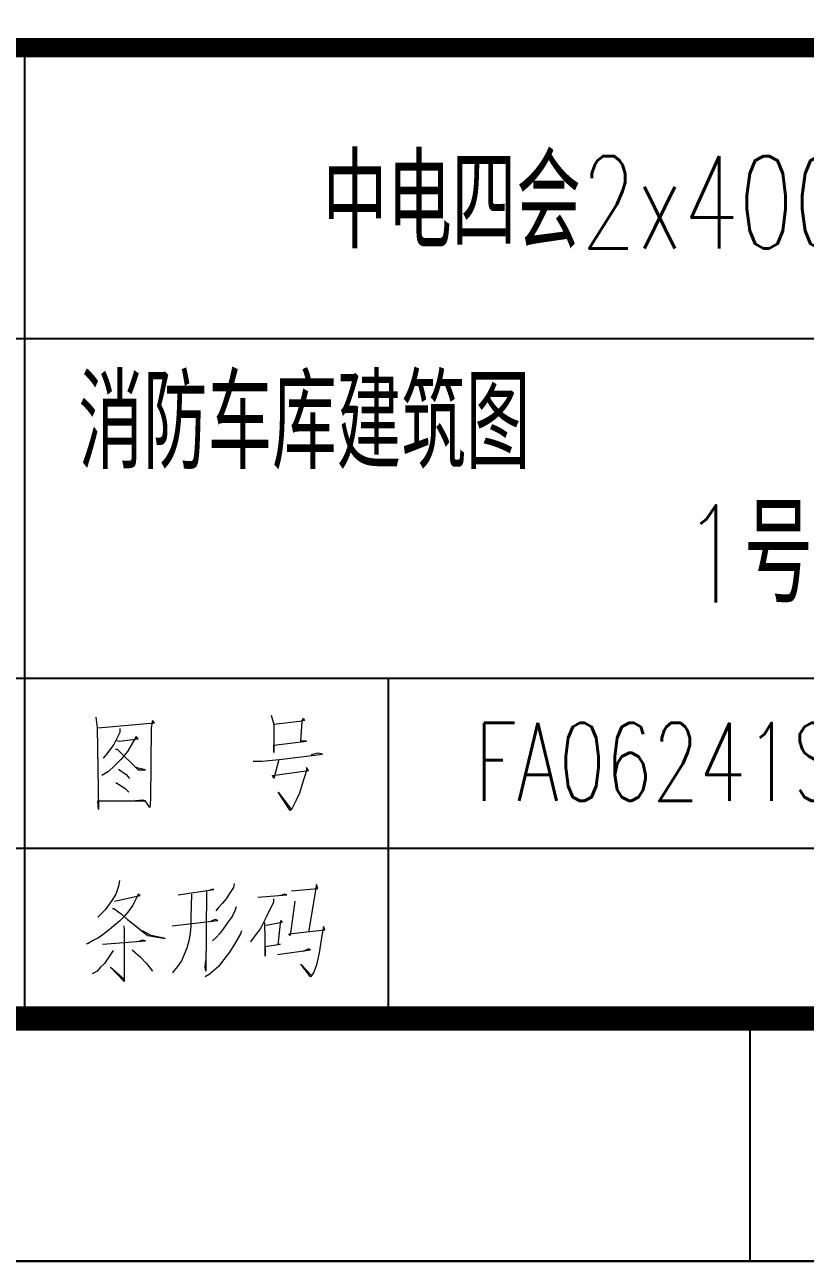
# Model space of a CAD drawing. Header units: millimetres. Extents: x 172649 to 472543, y 238332 to 449264.
# Drawn here: x 243918 to 245527, y 238452 to 241002 of the extents above; entities that cross this region are included whole.
import ezdxf

# ---------------------------------------------------------------- set-up
doc = ezdxf.new("R2010")
doc.units = ezdxf.units.MM
doc.header["$LTSCALE"] = 1000
doc.layers.add('PUB_TEXT', color=7, linetype='Continuous')
doc.layers.add('Version', color=7, linetype='Continuous')
doc.styles.add('D', font='geditxt', dxfattribs={"width": 0.75, "bigfont": 'dxt'})
doc.styles.add('HZ', font='geditxt.shx', dxfattribs={"width": 0.75, "bigfont": 'hzfs_1.shx'})
doc.styles.get("Standard").update_dxf_attribs({"font": 'txt', "bigfont": 'gbcbig.shx'})

# ---------------------------------------------------------------- blocks, each defined once
blk = doc.blocks.new('GEDI_WK_A1')
at = {"color": 3}
blk.add_line((770.917, 0), (770.917, 10), dxfattribs=at)
for points, const_width in [([(0, 0), (841, 0), (841, 594), (0, 594)], 0.1), ([(25, 10), (831, 10), (831, 584), (25, 584)], 1)]:
    blk.add_lwpolyline(points, close=True, dxfattribs=dict(at, const_width=const_width))
blk = doc.blocks.new('GEDI_Version_2012')
at = {"layer": 'Version', "color": 2}
blk.add_line((0, 0), (-180, 0), dxfattribs=at)

msp = doc.modelspace()

# ---------------------------------------------------------------- linework, layer by layer
at = {"color": 2}
for p, q in [((243917.7, 238954.4), (243917.7, 240954.4)), ((248417.7, 240354.4), (239417.7, 240354.4)), ((248417.7, 239654.4), (239917.7, 239654.4)), ((244667.7, 238954.4), (244667.7, 239654.4)), ((248417.7, 239304.4), (239417.7, 239304.4))]:
    msp.add_line(p, q, dxfattribs=at)
at = {"color": 7}
msp.add_line((248417.7, 238954.4), (239417.7, 238954.4), dxfattribs=at)
at = {"color": 2, "const_width": 40}
msp.add_lwpolyline([(239417.7, 240954.4), (248417.7, 240954.4)], dxfattribs=at)
at = {"color": 7, "lineweight": 0}
for points in [[(244064.2, 239574.7), (244066.9, 239553.1), (244069.7, 239384.5), (244068.1, 239402.5), (244166.9, 239402.5), (244160.2, 239404.1), (244146.1, 239402.5)], [(244068.1, 239553.1), (244185.3, 239563.3), (244181, 239568), (244178.3, 239553.1), (244176.7, 239405.7), (244175.5, 239389.2), (244165.7, 239402.5)], [(244426.1, 239579.4), (244431.6, 239559.8), (244431.6, 239502.5), (244431.6, 239517), (244498.6, 239525.3), (244487.2, 239525.3), (244490, 239566.4), (244491.6, 239573.1), (244494.3, 239568), (244484.5, 239566.4), (244431.6, 239559.8)], [(244114, 239551.5), (244114, 239543.3), (244101.4, 239519), (244086.1, 239499), (244079.5, 239490.8)], [(244107.3, 239526.8), (244112.8, 239525.3), (244151.6, 239530.4), (244147.7, 239535.1), (244129.3, 239504.1), (244115.5, 239487.6), (244103, 239474.7), (244090.4, 239462.9), (244076.3, 239454.7)], [(244104.6, 239508.8), (244108.5, 239508.8), (244151.6, 239466.5), (244166.9, 239466.5), (244151.6, 239469.6), (244144.9, 239472.7)], [(244388.4, 239484.5), (244406.5, 239484.5), (244442.9, 239487.6), (244531.9, 239499), (244522.1, 239501), (244508.4, 239497.4)], [(244111.2, 239468), (244126.5, 239456.7), (244133.6, 239448.4)], [(244441.4, 239487.6), (244431.6, 239448.4), (244428.8, 239454.7), (244502.5, 239464.9), (244498.6, 239471.2), (244498.6, 239464.9), (244490, 239436.7), (244484.5, 239418.6), (244477.4, 239404.1), (244471.9, 239392.7), (244468, 239384.5), (244464.9, 239382.6), (244440.2, 239420.6), (244466.5, 239386.1)], [(244105.7, 239440.2), (244123.8, 239428.8), (244132.4, 239420.6)], [(244112.8, 239238.3), (244111.2, 239226.9), (244105.7, 239210.4), (244097.5, 239197.5), (244083.4, 239177.9), (244075.1, 239169.6), (244068.1, 239163)], [(244103, 239195.9), (244155.9, 239207.3), (244151.6, 239210.4), (244148.9, 239204.1), (244140.6, 239187.7), (244132.4, 239175.9), (244122.6, 239164.5), (244112.8, 239154.7), (244101.4, 239144.9), (244092, 239136.7), (244079.5, 239126.9), (244069.7, 239120.2), (244057.1, 239114), (244048.5, 239108.9), (244044.6, 239107.3)], [(244261.8, 239210.4), (244260.2, 239163), (244260.2, 239144.9), (244259, 239130), (244256.3, 239114), (244252, 239099.1), (244246.5, 239085.7), (244241, 239072.8), (244232.4, 239061.4), (244225.7, 239053.2), (244222.6, 239048.1)], [(244233.9, 239208.9), (244307.7, 239220.2), (244303.3, 239220.2), (244295.1, 239217.1)], [(244292.4, 239215.5), (244290.8, 239051.6), (244289.6, 239059.9), (244290.8, 239072.8)], [(244349.6, 239232), (244348, 239223.8), (244341, 239213.9), (244332.8, 239200.6), (244324.5, 239190.8), (244317.5, 239182.6), (244312, 239175.9)], [(244398.2, 239204.1), (244458.2, 239208.9), (244453.9, 239210.4), (244445.7, 239207.3)], [(244468, 239217.1), (244522.1, 239222.2), (244519.4, 239230), (244502.5, 239132)], [(244430.4, 239200.6), (244430.4, 239194), (244416.3, 239164.5), (244403.7, 239139.8), (244393.9, 239126.9), (244382.9, 239112)], [(244474.7, 239195.9), (244464.9, 239125.3), (244462.1, 239128.5), (244536.3, 239136.7), (244533.5, 239143.4), (244530.4, 239125.3), (244524.9, 239089.3), (244519.4, 239064.6), (244513.9, 239049.7), (244509.6, 239043.4), (244506.8, 239039.9), (244487.2, 239066.1), (244508.4, 239043.4)], [(244098.7, 239181), (244101.4, 239181), (244116.7, 239169.6), (244129.3, 239157.9), (244144.9, 239146.5), (244160.2, 239133.6), (244171.2, 239125.3), (244207.3, 239118.7), (244178.3, 239125.3), (244160.2, 239135.1)], [(244353.5, 239184.2), (244350.8, 239175.9), (244345.3, 239164.5), (244337.1, 239153.2), (244327.3, 239139.8), (244319, 239128.5), (244313.1, 239121.8), (244304.9, 239114)], [(244122.6, 239139.8), (244122.6, 239030.1), (244094.7, 239059.9), (244122.6, 239035.2)], [(244121, 239144.9), (244122.6, 239139.8)], [(244221.4, 239144.9), (244315.9, 239156.3), (244310.4, 239157.9), (244302.2, 239154.7)], [(244364.9, 239135.1), (244362.2, 239128.5), (244355.1, 239115.5), (244348, 239103.8), (244339.8, 239090.8), (244328.4, 239075.9), (244317.5, 239061.4), (244307.7, 239053.2), (244297.9, 239045), (244289.6, 239039.9)], [(244412.3, 239151.6), (244413.5, 239082.6), (244413.5, 239102.2), (244444.1, 239107.3), (244440.2, 239105.7), (244445.7, 239156.3), (244448.4, 239151.6), (244412.3, 239144.9)], [(244077.9, 239107.3), (244166.9, 239114), (244160.2, 239115.5), (244151.6, 239112)], [(244100.2, 239094), (244082.2, 239067.7), (244073.6, 239059.9), (244066.9, 239051.6), (244061, 239048.1), (244057.1, 239046.5)], [(244139.1, 239095.9), (244155.9, 239081), (244168.5, 239067.7), (244181, 239051.6)], [(244438.6, 239085.7), (244506.8, 239095.9), (244502.5, 239097.5), (244491.6, 239092.4)]]:
    msp.add_lwpolyline(points, dxfattribs=at)

# ---------------------------------------------------------------- block references
at = {"xscale": 50, "yscale": 50, "zscale": 50}
for name, p in [('GEDI_WK_A1', (206867.7, 238454.4)), ('GEDI_Version_2012', (248397.7, 240954.4))]:
    msp.add_blockref(name, p, dxfattribs=at)

# ---------------------------------------------------------------- texts
at = {"color": 7, "style": 'D', "width": 0.75}
msp.add_text('1号楼梯详图', height=200, rotation=360, dxfattribs=at).set_placement((245272.1, 239811.2))
msp.add_text('556677', height=0.005).set_placement((244069.4, 239402.5))
at = {"layer": 'PUB_TEXT', "style": 'HZ', "width": 0.7}
for s, height, p in [(' 中电四会2x400MW级燃气热电冷联产项目  ', 190.157, (244440.7, 240540.9)), ('消防车库建筑图', 190.16, (244028.4, 240086.3)), ('FA06241S-T0813- ', 160.706, (244845.4, 239402.3))]:
    msp.add_text(s, height=height, dxfattribs=at).set_placement(p)

doc.saveas('drawing.dxf')
